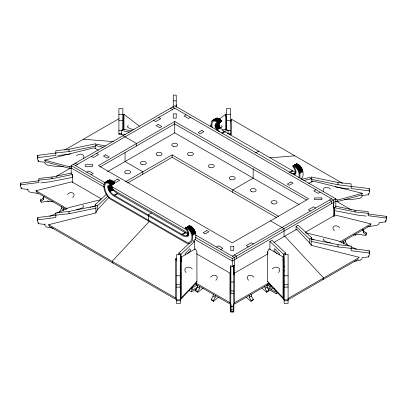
<?xml version="1.0" encoding="UTF-8"?>
<svg xmlns="http://www.w3.org/2000/svg" width="407" height="407" viewBox="0 0 407 407"><rect width="100%" height="100%" fill="white"/><g stroke="black" fill="none" stroke-linecap="round" stroke-linejoin="round"><path stroke-width="0.61" d="M43.798 196.352L43.269 197.583A5.612 4.579 0 0 1 41.763 199.115L40.72 199.664L41.107 202.381L47.431 201.134L51.318 201.394L51.414 201.913L53.292 201.679M333.725 202.406L333.725 208.038L335.816 206.832L335.816 198.784L174.735 105.789L71.184 165.573L71.184 173.616L72.665 174.471L72.665 182.468M176.216 104.726L176.216 107.031L176.216 95.111L173.255 95.111L173.255 107.031M180.672 299.435L180.672 258.633L181.502 256.893L195.436 248.845L196.912 251.755L196.932 281.415L196.103 283.155L180.672 299.435L181.502 297.69L196.932 281.415M181.502 297.69L181.502 256.893M219.526 118.89L225.498 114.306L225.498 129.523M226.328 129.34L226.328 117.002L225.498 114.306M233.74 311.889L233.745 304.263L233.745 311.889L230.784 311.889L230.784 304.263L230.784 311.889L233.74 311.889L233.745 311.106L230.784 311.106M230.784 292.557L230.784 265.761L232.265 266.616L234.356 265.41M232.265 266.616L232.265 258.567L195.431 237.301M234.356 274.43L234.356 257.361L195.65 235.027M267.597 281.415L267.618 251.755L269.093 248.845L283.028 256.893L283.852 258.633L283.852 299.435L268.427 283.155L267.597 281.415L283.028 297.69L283.852 299.435M333.725 216.427L333.725 199.995L172.644 106.995M334.335 207.824L334.335 216.148L334.335 207.687L355.021 211.95L368.157 213.349M192.542 235.358C193.02 233.389 186.966 224.689 185.734 228.495C187.037 230.398 189.845 234.463 186.513 235.704A12.546 7.245 60 0 1 182.545 234.697L114.092 195.177A12.546 7.245 60 0 1 110.124 191.6C108.028 189.27 107.921 185.933 110.938 185.114C110.638 181.929 104.574 180.281 104.095 184.295A11.33 6.543 60 0 0 109.788 198.769L186.849 243.264A11.33 6.543 60 0 0 192.542 235.358L195.675 233.547C195.167 230.464 192.246 225.264 188.863 226.073M113.019 183.842C116.514 182.784 109.402 177.905 107.916 180.937M219.933 122.029C224.308 121.154 215.98 115.44 214.835 119.5M188.019 233.766A12.546 7.245 60 0 1 185.684 232.885L117.231 193.366A12.546 7.245 60 0 1 113.258 189.789L111.884 187.159L112.001 184.595M219.556 131.97A12.546 7.245 60 0 1 217.348 129.696C215.293 127.717 215.171 123.814 218.142 123.326C218.091 120.065 211.767 118.32 211.325 122.39A11.33 6.543 60 0 0 211.284 126.704M295.803 171.952A12.546 7.245 60 0 1 292.908 170.981L224.455 131.461A12.546 7.245 60 0 1 220.487 127.884C219.312 126.409 218.198 123.982 219.531 122.293M299.801 177.808A11.33 6.543 60 0 0 299.766 173.448C300.244 171.484 294.195 162.785 292.959 166.59C294.261 168.488 297.069 172.558 293.742 173.799A12.546 7.245 60 0 1 292.104 173.667M61.767 206.553L61.304 208.603A5.612 3.241 -60 0 1 60.246 210.74L59.503 211.726M63.858 207.758L63.294 210.088A5.581 3.22 -60 0 1 63.065 210.638M197.756 285.063L197.186 287.393A5.581 3.22 -60 0 1 196.23 289.25L195.487 290.237L195.762 291.086L197.853 292.297L202.325 288.466L203.307 288.156M199.847 286.269L199.379 288.324A5.612 3.241 -60 0 1 198.321 290.461L197.578 291.443L197.853 292.297M213.441 294.124L212.876 296.449A5.581 3.22 -60 0 1 211.92 298.311L211.177 299.293L211.452 300.147L213.543 301.353L218.015 297.527L218.997 297.217M215.537 295.329L215.069 297.38A5.612 3.241 -60 0 1 214.011 299.516L213.268 300.503L213.543 301.353M44.083 196.469L43.122 199.511M353.708 234.89L355.586 235.129L355.682 234.605L359.569 234.351L365.893 235.597L366.28 232.88L365.232 232.321A5.581 4.553 0 0 1 363.736 230.8L363.13 229.294M283.877 280.662L283.506 282.773L284.035 282.763M296.077 164.225C299.313 163.105 302.477 168.671 302.905 171.637A11.33 6.543 60 0 1 300.9 179.161M369.322 190.308L369.637 189.245L369.174 188.578L338.008 184.778L311.757 179.36M362.057 195.457L368.686 194.729L369.637 191.534L369.637 189.245M369.322 252.488L369.637 251.419L369.174 250.753L351.144 248.412M354.248 261.325L360.098 260.368L362.057 258.842L362.057 257.631L368.686 256.909L369.637 253.709L369.637 251.419M367.648 226.704L377.106 225.366L379.07 223.84L379.07 222.629L385.699 221.907L386.65 218.707L386.65 216.997L386.182 216.331L368.157 213.99M139.403 126.145L123.972 114.306L123.148 117.002L123.148 129.34M230.566 121.876L231.395 119.18L342.485 183.318M246.525 297.517L250.997 301.348L251.272 300.498L253.363 299.287L252.62 298.3A5.612 3.241 60 0 1 251.562 296.164L251.099 294.113M253.363 299.287L253.088 300.142L250.997 301.348M262.215 288.461L266.687 292.287L266.961 291.437L269.052 290.232L268.31 289.245A5.612 3.241 60 0 1 267.251 287.108L266.783 285.058M269.052 290.232L268.778 291.081L266.687 292.287M43.625 196.871L43.717 196.612M43.625 198.575L43.717 198.321M180.672 261.197L181.502 259.457M180.672 262.235L181.502 260.495M268.004 253.8L234.569 273.107L233.745 274.847L233.745 265.761L233.745 309.635L230.784 309.635M234.569 273.107L234.569 302.701L233.745 304.441L269.195 283.974M312.51 181.888L312.922 181.018L362.316 193.3L361.492 195.039L337.138 201.73L335.312 201.272M279.1 254.726L279.517 253.856L274.71 248.697L273.886 250.437L277.086 253.876M337.138 201.73L337.968 199.99L362.316 193.3M322.812 279.69L323.636 277.945L284.768 236.177M305.565 232.117L335.164 215.028L370.991 223.936L370.167 225.676L341.259 242.369M221.22 121.673L216.01 124.664M180.321 281.817L180.596 281.313L180.84 281.456M63.334 166.315L55.093 166.315L46.902 164.977L44.943 163.451L44.943 162.24L38.314 161.518L37.363 158.318L37.363 156.029L37.826 155.362L55.856 153.022M37.363 158.318L37.826 157.651L37.826 155.362M38.843 180.774L20.818 183.119L20.35 183.786L20.35 185.495L21.301 188.69L27.93 189.418M20.35 185.495L20.818 184.829L20.818 183.119M44.943 224.42L38.314 223.692L37.363 220.497L37.363 218.208L37.826 217.542L55.856 215.196M37.363 220.497L37.826 219.831L37.826 217.542M108.913 197.4L96.505 210.734L96.037 212.907L48.647 224.689L49.476 226.429L176.435 299.73L175.605 297.99L175.605 258.847L176.602 258.445M149.603 221.062L112.129 261.34L112.953 263.08M187.444 253.876L190.644 250.437L189.815 248.697L185.012 253.856L185.633 255.164M180.072 266.951L180.912 266.051M95.243 205.891L95.243 204.67L106.573 194.103M97.334 210.154L97.334 205.876L107.758 196.159M178.922 254.813L178.922 252.981L189.347 243.264M181.013 258.465L181.013 254.187L194.607 241.514L193.564 240.908M113.868 183.735L108.715 186.742M210.068 126.145L211.564 125M40.72 199.664L40.72 201.373L41.768 200.814A5.612 4.579 0 0 0 43.269 199.288M64.677 150.015L119.083 118.6M95.243 148.545L95.243 145.487L97.334 144.282L105.367 146.067M121.393 134.671L121.393 130.393L123.484 129.182L131.517 130.973M56.186 176.409L70.91 167.908M73.275 164.362L75.371 165.573L174.735 108.201M174.735 121.49L98.382 165.573L232.265 242.867L308.618 198.784L174.735 121.49L174.735 123.906L100.015 167.043M186.243 114.855L184.152 116.066L188.339 118.483L190.43 117.272M86.879 172.227L88.97 171.021L93.157 173.433L91.066 174.644L75.371 165.573M107.438 171.708L174.735 132.855L174.735 124.003M105.154 182.367L108.73 180.276M212.378 120.462L215.959 118.371M104.955 182.545L109.229 180.103M212.179 120.64L216.458 118.198M104.777 182.748L109.498 180.062M212.525 120.538L216.722 118.152M104.614 182.972L105.662 182.367M106.705 181.766L107.753 181.161M211.838 121.067L212.886 120.462M213.934 119.856L214.977 119.256M106.639 181.853L109.778 180.042M213.868 119.948L217.002 118.137M106.929 181.863L110.068 180.052M214.153 119.958L217.292 118.147M107.229 181.898L110.363 180.087M214.453 119.994L217.592 118.183M107.534 181.965L110.668 180.153M214.759 120.06L217.898 118.249M107.845 182.056L110.979 180.245M215.069 120.151L218.208 118.34M108.16 182.178L111.294 180.367M215.384 120.269L218.523 118.457M108.476 182.321L111.615 180.51M215.7 120.416L218.839 118.605M108.796 182.494L111.935 180.683M216.02 120.584L219.159 118.773M109.117 182.687L112.251 180.876M216.341 120.782L219.48 118.971M109.432 182.906L112.571 181.095M216.656 121.001L219.795 119.19M109.748 183.15L112.887 181.339M216.972 121.24L220.111 119.429M110.058 183.415L113.197 181.598M217.287 121.505L220.421 119.694M110.363 183.694L113.502 181.883M217.592 121.79L220.726 119.979M110.419 183.755L113.558 181.944M217.643 121.851L220.782 120.034M110.475 183.816L113.66 182.066M217.699 121.912L220.889 120.162M110.572 183.944L113.711 182.133M217.801 122.039L220.935 120.228M110.623 184.015L113.757 182.204M217.847 122.11L220.986 120.299M110.663 184.086L113.802 182.275M217.893 122.181L221.026 120.37M110.704 184.157L113.843 182.346M217.933 122.253L221.072 120.441M110.745 184.234L113.884 182.422M217.969 122.329L221.108 120.513M110.78 184.31L113.919 182.499M218.004 122.4L221.143 120.589M110.811 184.386L113.95 182.57M218.04 122.476L221.179 120.665M110.841 184.463L113.98 182.646M218.066 122.553L221.205 120.742M110.867 184.539L114.006 182.723M218.096 122.629L221.23 120.818M110.892 184.615L114.026 182.799M218.116 122.705L221.255 120.894M110.908 184.686L114.046 182.875M218.137 122.782L221.271 120.971M110.923 184.763L114.062 182.952M218.147 122.858L221.286 121.047M110.943 184.91L114.072 183.023M218.167 123L221.296 121.118M109.168 186.009L110.338 185.302M110.943 184.982L114.082 183.165M216.397 124.104L221.306 121.261M109.056 186.126L110.104 185.526M110.943 185.048L114.082 183.236M216.28 124.221L221.306 121.327M108.954 186.264L114.077 183.303M216.178 124.354L221.301 121.393M108.862 186.406L114.057 183.425M216.086 124.501L221.281 121.515M108.781 186.569L114.021 183.532M215.944 124.837L221.128 121.8M108.659 186.925L111.798 185.114M215.888 125.02L219.027 123.209M108.618 187.123L111.757 185.312M215.842 125.214L218.981 123.402M108.588 187.327L111.727 185.516M215.817 125.422L218.951 123.611M108.572 187.541L111.711 185.729M215.796 125.636L218.935 123.825M108.567 187.764L111.706 185.953M215.796 125.86L218.93 124.049M108.577 187.998L111.716 186.187M215.802 126.089L218.941 124.277M108.603 188.232L111.737 186.421M215.827 126.328L218.966 124.517M108.638 188.477L111.772 186.665M215.863 126.572L219.002 124.761M108.684 188.721L111.823 186.91M215.908 126.816L219.047 125.005M108.745 188.97L111.884 187.159M215.969 127.065L219.108 125.254M108.817 189.224L111.956 187.413M216.041 127.32L219.18 125.504M108.903 189.474L112.042 187.663M216.127 127.569L219.266 125.758M109 189.728L112.139 187.917M216.224 127.823L219.363 126.007M109.107 189.977L112.246 188.166M216.331 128.073L219.47 126.262M109.224 190.227L112.363 188.416M216.448 128.322L219.587 126.506M109.351 190.471L112.49 188.66M216.575 128.566L219.714 126.75M109.488 190.71L112.627 188.899M216.717 128.805L219.851 126.994M109.636 190.944L112.775 189.133M216.86 129.039L219.999 127.223M125.478 181.822L172.12 154.894L278.698 216.427M109.788 191.168L112.927 189.357M217.017 129.263L220.156 127.452M109.951 191.392L113.09 189.576M217.18 129.482L220.314 127.671M110.124 191.6L113.258 189.789M217.348 129.696L220.487 127.884M127.65 182.987L172.12 157.311L276.511 217.582M95.686 205.489L94.078 206.415L92.007 206.934M114.092 195.177L117.231 193.366M221.84 132.972L224.455 131.461M114.688 195.523L117.827 193.712M221.912 133.618L225.051 131.807M151.455 213.009L148.316 214.82L148.316 220.889M255.545 152.915L258.684 151.104M185.796 227.732L189.301 225.702M293.02 165.827L296.525 163.797M185.729 227.884L189.408 225.707M292.954 165.98L296.637 163.802M185.704 228.001L188.853 226.129M292.928 166.097L295.029 164.83M185.694 228.068L189.713 225.778M292.923 166.163L296.942 163.873M185.694 228.134L186.737 227.528M186.889 227.686L190.028 225.875M294.113 165.776L297.252 163.965M187.205 227.808L190.344 225.997M294.429 165.898L297.568 164.087M187.52 227.956L190.659 226.144M294.749 166.051L297.883 164.24M187.841 228.129L190.98 226.317M295.065 166.224L298.204 164.413M188.161 228.327L191.3 226.516M295.385 166.422L298.524 164.611M188.477 228.551L191.616 226.74M295.706 166.641L298.84 164.83M188.792 228.795L191.931 226.984M296.021 166.89L299.155 165.074M189.102 229.06L192.241 227.248M296.332 167.155L299.466 165.344M189.408 229.35L192.547 227.538M296.637 167.44L299.771 165.629M189.708 229.655L192.847 227.844M296.932 167.75L300.071 165.934M181.949 234.361L185.088 232.55M289.173 172.451L292.312 170.64M189.998 229.98L193.132 228.164M297.222 168.071L300.361 166.26M182.545 234.697L185.684 232.885M289.769 172.792L292.908 170.981M190.278 230.316L193.411 228.505M297.502 168.412L300.641 166.6M190.542 230.672L193.681 228.861M297.771 168.768L300.905 166.956M190.802 231.044L193.941 229.233M298.026 169.134L301.165 167.323M191.041 231.42L194.18 229.609M298.27 169.516L301.409 167.704M191.27 231.812L194.409 230.001M298.499 169.907L301.633 168.096M191.483 232.209L194.622 230.398M298.713 170.304L301.846 168.493M191.682 232.616L194.821 230.805M298.906 170.711L302.045 168.9M186.513 235.704L188.085 234.798M293.742 173.799L295.309 172.894M186.686 235.689L188.416 234.753M293.91 173.784L295.477 172.878M187.001 235.607L188.461 234.763M294.225 173.703L295.421 173.036M191.86 233.023L194.999 231.212M299.084 171.118L302.223 169.307M192.023 233.435L195.162 231.624M299.247 171.53L302.386 169.719M192.165 233.847L195.304 232.036M299.389 171.942L302.528 170.131M192.287 234.259L195.426 232.448M299.511 172.354L302.65 170.543M192.389 234.671L195.528 232.86M299.618 172.761L302.752 170.95M299.766 173.448L302.905 171.637M308.633 183.491L312.922 181.018M216.57 247.1L218.661 245.894L222.848 248.311L220.752 249.516M315.939 189.733L313.843 190.944L318.03 193.356L320.121 192.15M232.265 256.156L331.629 198.784M181.013 287.052L179.965 287.652L181.013 288.258M232.265 258.567L335.816 198.784M335.816 201.2L232.265 260.984L194.882 239.402M269.917 249.618L269.917 241.514L272.013 240.303L285.607 252.981L285.607 254.813M296.067 230.204L296.067 226.414L298.158 225.208L311.757 237.881L311.757 239.718M192.516 287.652L196.703 285.236L197.746 285.841M273.835 242.491L296.8 229.233L311.971 245.538L359.361 257.321L287.917 298.57M197.746 287.052L192.516 290.069L192.516 286.447M189.377 290.674L191.473 291.88L196.703 288.863M283.516 261.523L283.516 254.187L285.607 252.981M309.666 243.371L309.666 239.092L311.757 237.881M283.231 270.996L284.335 270.36M234.569 302.701L268.386 283.175M339.906 241.885L370.991 223.936M266.783 285.841L267.826 285.236L269.917 286.447M249.415 297.207L251.506 296.001M265.105 288.151L267.196 286.945M343.539 242.867L345.635 241.656M270.965 285.236L270.965 289.463L273.056 288.258L274.628 289.163M283.511 285.18L284.208 284.778M267.979 288.95L276.195 293.691L277.762 292.786M288.187 299.679L358.531 259.066M49.781 216.371L56.008 213.522M57.143 213.009L69.032 207.575L100.671 199.71M71.688 168.06L69.862 168.513L45.508 161.823L44.684 160.083L94.078 147.802L98.367 150.28M44.684 160.083L69.032 166.773L71.469 166.168M66.285 209.468L36.834 192.465L36.009 190.725L71.835 181.817L101.435 198.901M90.135 207.397L90.97 207.188M222.278 130.011L225.987 129.182L228.078 130.393L228.078 133.45M223.753 131.354L228.078 130.393M301.633 179.284L309.666 177.493L311.757 178.704L311.757 182.372M303.724 180.489L311.757 178.704M37.826 157.651L55.856 155.311L55.856 150.671L68.992 149.272L95.854 143.732L95.854 145.447M55.856 152.961L68.992 151.562L95.243 146.149M20.818 184.829L38.843 182.484L38.843 178.429L51.979 177.03L71.449 173.016M38.843 180.138L51.979 178.739L72.665 174.471L72.665 177.33L49.618 181.853L40.832 182.891M37.826 219.831L55.856 217.486L55.856 212.851L68.992 211.452L95.854 205.911L95.854 212.881M55.856 215.14L68.992 213.741L95.854 208.201M70.36 153.948L57.819 155.581M294.134 174.857L295.563 174.12L296.108 171.952L295.492 169.434L293.778 166.667L295.345 167.343L296.861 168.712L298.087 170.564L298.835 172.593A10.175 5.871 60 0 1 298.88 177.6M269.861 157.835L294.872 155.83M173.255 100.829L176.216 100.829M118.905 114.27L122.873 114.27M226.602 114.27L230.566 114.27M118.905 120.457L122.873 120.457M226.602 120.457L230.566 120.457M118.905 130.423L122.304 130.423M227.167 130.423L230.566 130.423M118.905 133.343L121.688 133.343M227.783 133.343L230.566 133.343M344.297 199.532L351.907 199.532L360.098 198.194L362.057 196.662L362.057 194.948M176.435 275.773L180.398 275.773M284.127 275.773L288.095 275.773M230.784 281.97L233.745 281.97M176.435 284.758L180.398 284.758M284.127 284.758L288.095 284.758M176.435 287.103L180.398 287.103M284.127 287.103L288.095 287.103M230.784 290.954L233.745 290.954M230.784 293.299L233.745 293.299M176.435 299.852L180.398 299.852M284.127 299.852L288.095 299.852M176.435 300.788L180.398 300.788M284.127 300.788L288.095 300.788M230.784 306.049L233.745 306.049M230.784 306.985L233.745 306.985L233.745 306.451M119.083 134.178L125.392 134.681M83.364 139.225L113.451 141.636M349.181 188.797L340.374 187.892L335.399 186.915M311.146 178.698L311.146 176.943L338.008 182.489L351.144 183.888L351.144 188.522L369.174 190.868L369.637 191.534M335.551 206.227L355.021 210.246L368.157 211.645L368.157 215.7L386.182 218.04L386.65 218.707M311.146 245.507L311.146 239.123L338.008 244.668L351.144 246.062L351.144 250.702L369.174 253.042L369.637 253.709M311.146 241.412L338.008 246.957L351.144 248.356M366.168 216.102L357.382 215.069L334.335 210.541M38.085 193.493L29.894 192.155L27.93 190.624L27.93 188.914M53.337 228.21L46.902 227.157L44.943 225.626L44.943 223.911M228.907 134.295L231.395 134.758L231.395 119.18M47.431 201.134L48.82 201.394M121.393 130.393L129.426 132.178M95.243 145.487L103.276 147.278M305.718 232.773L337.968 240.786L349.292 245.96M313.96 239.891L311.314 238.706M335.531 199.379L337.968 199.99M366 232.753L366.28 232.88L366.28 234.585L365.232 234.03A5.581 4.558 0 0 1 363.731 232.504L362.917 229.685M350.992 246.739L356.654 249.328M180.209 279.054L181.013 279.441M336.09 201.124L351.358 209.941M170.553 108.201L172.644 109.412M329.538 199.995L331.629 201.2L331.629 203.617M174.735 123.906L306.425 199.934M158.689 117.47L160.78 118.676L155.703 121.607L153.612 120.401M315.578 208.048L313.487 206.842L308.409 209.773L310.505 210.979M174.649 132.804L299.053 204.629M122.96 135.679L136.559 143.529L136.559 145.945M270.441 220.828L284.04 228.678L284.04 236.813M253.388 243.956L251.297 242.75L246.22 245.68L248.311 246.886M91.422 156.303L93.513 157.514L98.591 154.584L96.495 153.373M75.371 163.156L77.462 164.362M234.356 254.945L236.447 256.156L236.447 258.567M91.066 174.644L105.377 182.906M111.432 186.401L186.844 229.94M71.184 165.573L104.172 184.615M112.968 189.693L188.283 233.175M71.184 167.989L104.172 187.032M267.302 287.352L269.917 288.863L269.917 284.03M270.965 289.463L275.147 291.88L275.147 290.069M196.52 253.8L229.96 273.107L230.784 274.847M95.243 204.67L97.334 205.876M178.922 252.981L181.013 254.187M179.965 260.918L181.013 261.523M179.919 268.935L181.018 269.571M180.087 272.42L181.186 273.056M36.009 190.725L67.094 208.674M196.143 283.175L229.96 302.701L230.784 304.441L195.335 283.974M179.986 274.776L181.186 275.468M180.072 276.709L181.176 277.34M61.355 208.44L63.451 209.646M197.344 286.95L199.435 288.156M213.034 296.006L215.125 297.217M195.487 290.237L197.578 291.443M211.177 299.293L213.268 300.503M179.965 282.824L181.013 283.425M48.647 224.689L175.605 297.99M296.067 226.414L309.666 239.092M269.917 241.514L283.516 254.187M283.618 266.051L284.457 266.951M347.486 244.943L346.749 243.961A5.581 3.22 60 0 1 345.787 242.104L345.263 240.074M266.961 291.437L266.219 290.45A5.581 3.22 60 0 1 265.257 288.594L264.692 286.263M251.272 300.498L250.529 299.511A5.581 3.22 60 0 1 249.567 297.654L249.003 295.324M216.956 130.296C215.267 128.439 213.507 123.672 216.86 122.67C218.371 121.988 212.235 119.49 212.256 122.609A10.175 5.871 60 0 0 212.21 127.559M283.028 259.457L283.852 261.197M283.028 260.495L283.852 262.235M175.605 258.847L176.435 260.587M69.032 166.773L69.862 168.513M267.618 251.755L268.03 252.625M363.202 229.563L363.283 229.828M37.363 156.029L37.678 157.097M37.363 218.208L37.678 219.271M363.075 230.723L363.13 231.003M343.167 241.285L343.594 243.03A5.612 3.241 60 0 0 344.052 244.129M233.745 305.011L233.745 305.474M386.182 216.331L386.182 218.04M385.699 220.197L385.699 221.907M369.174 188.578L369.174 190.868M369.174 250.753L369.174 253.042M368.686 193.584L368.686 194.729M368.686 255.764L368.686 256.909M355.586 233.989L355.586 235.129M355.021 210.246L355.021 211.95M338.008 182.489L338.008 184.778M338.008 244.668L338.008 246.957M283.516 287.052L283.516 291.88M283.028 256.893L283.028 297.69M276.195 291.275L276.195 293.691M267.826 284.03L267.826 285.236M253.185 168.615L253.185 178.144L232.789 189.921L232.789 192.338M230.784 265.761L230.784 311.889M230.566 135.109L230.566 108.552L226.602 108.552L226.602 129.802M229.96 273.107L229.96 302.701M196.703 284.03L196.703 285.241M194.607 241.514L194.607 249.618M191.473 287.652L191.473 291.88M180.627 261.131L180.627 266.539M172.12 154.894L172.12 157.311M142.832 174.221L142.832 171.805L125.051 161.538L125.051 152.645M123.972 114.306L123.972 129.523M122.873 129.802L122.873 108.552L118.905 108.552L118.905 134.519M68.992 149.272L68.992 151.562M68.992 211.452L68.992 213.741M51.979 177.03L51.979 178.739M38.314 160.373L38.314 161.518M38.314 222.548L38.314 223.692M21.301 187.551L21.301 188.69M195.675 233.547A11.33 6.543 60 0 1 193.284 241.275M323.606 191.865A4.436 3.368 25.4 0 1 324.939 187.612A4.436 3.368 25.4 0 1 330.525 189.107M221.001 125.875A4.436 1.338 -17.1 0 1 220.747 127.915M210.597 277.253A3.76 2.854 -25.4 0 1 216.092 275.666A3.76 2.854 -25.4 0 1 215.827 280.27M185.999 272.548A4.436 3.368 25.4 0 1 186.253 267.638A4.436 3.368 25.4 0 1 192.272 268.925M67.414 194.587A3.76 2.854 -25.4 0 1 72.909 192.999A3.76 2.854 -25.4 0 1 72.644 197.609M82.753 205.693A4.436 1.338 -17.1 0 1 82.499 207.733A4.436 1.338 -17.1 0 1 76.475 209.315M291.534 173.524A12.546 7.245 60 0 1 290.949 173.331M334.356 230.82A3.76 2.854 25.4 0 1 334.091 226.216A3.76 2.854 25.4 0 1 339.586 227.803M330.525 242.531A4.436 1.338 17.1 0 1 324.501 240.949A4.436 1.338 17.1 0 1 324.247 238.909M248.702 280.27A3.76 2.854 25.4 0 1 248.438 275.666A3.76 2.854 25.4 0 1 253.932 277.253M272.258 268.925A4.436 3.368 -25.4 0 1 278.276 267.638A4.436 3.368 -25.4 0 1 278.53 272.548M133.893 129.497A4.436 1.338 17.1 0 1 128.337 127.681A4.436 1.338 17.1 0 1 128.47 125.875M76.475 155.891A4.436 3.368 -25.4 0 1 82.061 154.395A4.436 3.368 -25.4 0 1 83.394 158.654M43.346 197.446L43.346 199.155L43.346 197.451M363.034 229.294L363.034 230.433L363.034 229.294M363.654 230.662L363.654 232.372L363.654 230.662M107.753 187.022L108.298 189.81L109.732 192.206A13.706 7.911 60 0 0 114.062 196.103L182.575 235.663A13.706 7.911 60 0 0 186.905 236.762L188.339 236.024L188.884 233.862L188.268 231.339L186.548 228.571L188.12 229.248L189.637 230.616L190.863 232.468L191.611 234.503A10.175 5.871 60 0 1 186.64 242.226L109.997 197.98A10.175 5.871 60 0 1 105.026 184.513C105.54 182.361 108.328 182.667 109.569 183.969C110.969 184.875 106.832 184.91 107.753 187.022M105.55 154.808L103.459 156.013L107.117 158.13L109.213 156.919L105.55 154.808M158.145 124.44L156.054 125.646L159.717 127.762L161.808 126.552L158.145 124.44M117.582 179.085L113.924 181.196L116.015 182.407L119.678 180.291L117.582 179.085M201.786 130.474L198.123 132.585L200.213 133.791L203.876 131.68L201.786 130.474M206.781 230.586L203.124 232.697L205.214 233.903L208.877 231.792L206.781 230.586M290.985 181.97L287.322 184.086L289.418 185.292L293.076 183.181L290.985 181.97M176.216 113.858L173.255 113.858L173.255 118.132L176.216 118.132L176.216 113.858M92.557 164.718L85.16 164.718L85.16 166.427L92.557 166.427L92.557 164.718M321.835 197.934L314.443 197.934L314.443 199.644L321.835 199.644L321.835 197.934M233.745 246.235L230.784 246.235L230.784 250.503L233.745 250.503L233.745 246.235M180.398 254.721L176.435 254.721L176.435 303.439L180.398 303.439L180.398 254.721M288.095 254.721L284.127 254.721L284.127 303.439L288.095 303.439L288.095 254.721M251.704 191.702A2.961 1.709 0 0 0 256.14 190.222A2.961 1.709 0 0 0 251.704 188.741A2.961 1.709 0 0 0 251.704 191.702M272.624 203.78A2.961 1.709 0 0 0 277.06 202.299A2.961 1.709 0 0 0 272.624 200.819A2.961 1.709 0 0 0 272.624 203.78M125.575 173.316A2.961 1.709 0 0 0 130.525 172.548A2.961 1.709 0 0 0 126.903 170.457A2.961 1.709 0 0 0 125.575 173.316M230.784 179.624A2.961 1.709 0 0 0 235.221 178.144A2.961 1.709 0 0 0 230.784 176.663A2.961 1.709 0 0 0 230.784 179.624M209.864 167.547A2.961 1.709 0 0 0 214.301 166.066A2.961 1.709 0 0 0 209.864 164.591A2.961 1.709 0 0 0 209.864 167.547M188.945 155.469A2.961 1.709 0 0 0 193.386 153.988A2.961 1.709 0 0 0 188.945 152.513A2.961 1.709 0 0 0 188.945 155.469M141.88 164.53A2.961 1.709 0 0 0 146.317 163.049A2.961 1.709 0 0 0 141.88 161.569A2.961 1.709 0 0 0 141.88 164.53M157.565 155.469A2.961 1.709 0 0 0 162.006 153.988A2.961 1.709 0 0 0 157.565 152.513A2.961 1.709 0 0 0 157.565 155.469M173.255 146.413A2.961 1.709 0 0 0 177.696 144.933A2.961 1.709 0 0 0 173.255 143.452A2.961 1.709 0 0 0 173.255 146.413"/></g></svg>
